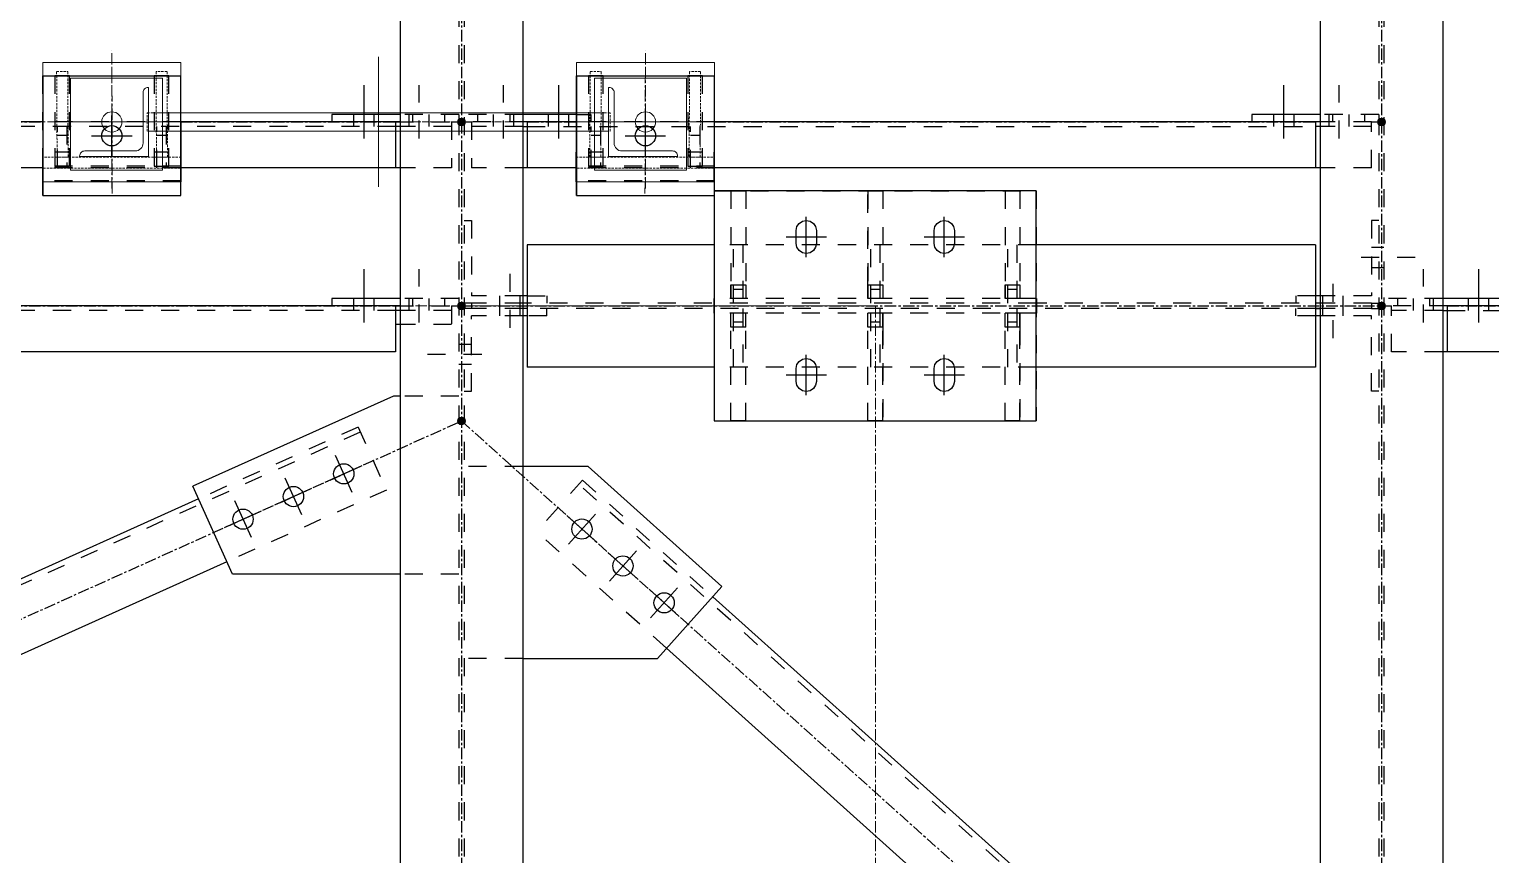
# Model space of a CAD drawing. Header units: inches. Extents: x 209270 to 234360, y -180214 to -150194.
# Drawn here: x 226042 to 227631, y -159960 to -159063 of the extents above; entities that cross this region are included whole.
import ezdxf

# ---------------------------------------------------------------- set-up
doc = ezdxf.new("R2010")
doc.units = ezdxf.units.IN
doc.header["$LTSCALE"] = 10
doc.header["$MEASUREMENT"] = 0
for name, pattern in [('CENTER', [2, 1.25, -0.25, 0.25, -0.25]), ('CENTER2', [1.125, 0.75, -0.125, 0.125, -0.125]), ('DXK_LINE_DOT2', [3.9198, 1.9599, -1.9599]), ('HIDDEN', [0.375, 0.25, -0.125])]:
    doc.linetypes.add(name, pattern=pattern)
doc.layers.get('0').update_dxf_attribs({"color": 1})
for name, color, linetype in [('_STR_0', 5, 'Continuous'), ('_STR_1', 5, 'Continuous'), ('_STR_2', 5, 'Continuous'), ('_STR_4', 5, 'Continuous')]:
    doc.layers.add(name, color=color, linetype=linetype)
for name, color, linetype, lineweight in [('CEN', 1, 'CENTER', 9), ('CENTER', 1, 'CENTER', 9), ('DIM', 1, 'Continuous', 13), ('HIDDEN', 1, 'HIDDEN', 9), ('MAIN OBJECT', 1, 'Continuous', 18), ('STR25', 1, 'Continuous', 5), ('STRUC-25HD', 1, 'HIDDEN', 5)]:
    doc.layers.add(name, color=color, linetype=linetype, lineweight=lineweight)

# ---------------------------------------------------------------- blocks, each defined once
blk = doc.blocks.new('A$C34ae56dc')
at = {"layer": 'CEN'}
for p, q in [((0, 87.5), (0, -87.5)), ((77.7, 0.5), (-77.3, 0, 450449366.5))]:
    blk.add_line(p, q, dxfattribs=at)
at = {"layer": 'MAIN OBJECT', "ltscale": 0.2}
blk.add_circle((0, 0), 11, dxfattribs=at)
at = {"layer": 'STR25', "ltscale": 0.2}
blk.add_lwpolyline([(65.2, -74.5), (-64.8, -75), (-64.8, 75), (65.2, 75.5)], close=True, dxfattribs=at)
at = {"layer": 'STRUC-25HD'}
for points in [[(50.2, 75.5), (38.2, 75.5), (38.2, -74.5), (50.2, -74.5)], [(38.2, 48.5), (38.2, 60.5), (-54.8, 60), (-54.8, 48)], [(38.2, -47.5), (38.2, -59.5), (-54.8, -60), (-54.8, -48)]]:
    blk.add_lwpolyline(points, close=True, dxfattribs=at)
blk = doc.blocks.new('A$C1f4f58bd')
at = {"color": 2, "ltscale": 0.8, "elevation": 101552602.3}
for points in [[(4707.5, 2410), (4212.5, 2410)], [(4212.5, 2390), (4707.5, 2390)]]:
    blk.add_lwpolyline(points, dxfattribs=at)
at = {"layer": 'CEN'}
for p, q in [((4170, 2327.5, -815479761.5), (4170, 2472.5, -815479761.5)), ((4750, 2327.5, -815479761.5), (4750, 2472.5, -815479761.5)), ((4245, 2400, -815479761.5), (4100, 2400, -815479761.5)), ((4675, 2400, -815479761.5), (4820, 2400, -815479761.5))]:
    blk.add_line(p, q, dxfattribs=at)
blk.add_lwpolyline([(1100, 2200), (5000, 2200), (5000, -2700), (1100, -2700)], close=True, dxfattribs=at)
at = {"layer": 'CENTER', "linetype": 'CENTER2'}
for p, q in [((4460, 2470.7), (4460, 2329.3)), ((4460, 2329.3), (4460, 2470.7)), ((4728.5, 2400), (4191.5, 2400))]:
    blk.add_line(p, q, dxfattribs=at)
at = {"layer": 'HIDDEN', "elevation": -99766209.1}
for points in [[(4208.5, 2390), (4208.5, 2410), (4212.5, 2410)], [(4711.5, 2390), (4711.5, 2410), (4707.5, 2410)], [(4711.5, 2390), (4711.5, 2410), (4707.5, 2410)], [(4212.5, 2390), (4208.5, 2390)], [(4707.5, 2390), (4711.5, 2390)], [(4707.5, 2390), (4711.5, 2390)]]:
    blk.add_lwpolyline(points, dxfattribs=at)
at = {"layer": 'MAIN OBJECT', "elevation": -815479761.5}
for points in [[(4225.2, 2447.6), (4125.2, 2447.6), (4125.2, 2347.6), (4225.2, 2347.6)], [(4694.8, 2447.6), (4794.8, 2447.6), (4794.8, 2347.6), (4694.8, 2347.6)]]:
    blk.add_lwpolyline(points, close=True, dxfattribs=at)
for points in [[(4135, 2362.5), (4210, 2362.5), (4210, 2437.5), (4209.5, 2437.5, 0.414214), (4204, 2432), (4204, 2377, -0.414214), (4195.5, 2368.5), (4140.5, 2368.5, 0.414214), (4135, 2363)], [(4785, 2362.5), (4710, 2362.5), (4710, 2437.5), (4710.5, 2437.5, -0.414214), (4716, 2432), (4716, 2377, 0.414214), (4724.5, 2368.5), (4779.5, 2368.5, -0.414214), (4785, 2363)]]:
    blk.add_lwpolyline(points, format="xyb", close=True, dxfattribs=at)
at = {"rotation": 270}
blk.add_blockref('A$C34ae56dc', (4170, 2400, -815479761.5), dxfattribs=at)
at = {"xscale": -1.000000000000001, "rotation": 90}
blk.add_blockref('A$C34ae56dc', (4750, 2400, -815479761.5), dxfattribs=at)
blk = doc.blocks.new('Part-116860372-116270 - 114867')
at = {"layer": '_STR_1', "linetype": 'DXK_LINE_DOT2'}
for p, q in [((226578.5, -159538.2), (226514.7, -159538.2)), ((226578.5, -159747), (226514.7, -159747))]:
    blk.add_line(p, q, dxfattribs=at)
at = {"layer": '_STR_2', "linetype": 'Continuous'}
for p, q in [((226649.5, -159538.2), (226578.5, -159538.2)), ((226795, -159668.8), (226649.5, -159538.2)), ((226724.9, -159747), (226795, -159668.8)), ((226578.5, -159747), (226724.9, -159747))]:
    blk.add_line(p, q, dxfattribs=at)
blk = doc.blocks.new('Part-116860372-115052 - 114867')
at = {"layer": '_STR_4', "linetype": 'Continuous'}
for points in [[(226511.9, -159367.7, -1), (226511.9, -159359.7, -1)], [(227511.9, -159367.7, -1), (227511.9, -159359.7, -1)]]:
    blk.add_hatch(color=256, dxfattribs=at).paths.add_polyline_path(points)
at = {"layer": '_STR_1', "linetype": 'DXK_LINE_DOT2'}
for p, q in [((227136.8, -159297.1), (226786.8, -159297.1)), ((226522.7, -159360.8), (226522.7, -159366.5)), ((226578.5, -159360.8), (226522.7, -159360.8)), ((227136.8, -159360.8), (226583.5, -159360.8)), ((227501, -159360.8), (227136.8, -159360.8)), ((227501, -159360.8), (227501, -159366.5)), ((226578.5, -159366.5), (226522.7, -159366.5)), ((227440.3, -159366.5), (226583.5, -159366.5)), ((227501, -159366.5), (227445.3, -159366.5)), ((227136.8, -159430.3), (226786.8, -159430.3))]:
    blk.add_line(p, q, dxfattribs=at)
at = {"layer": '_STR_2', "linetype": 'Continuous'}
for p, q in [((226583.5, -159297.1), (226583.5, -159430.3)), ((226786.8, -159297.1), (226583.5, -159297.1)), ((227440.3, -159297.1), (227136.8, -159297.1)), ((227440.3, -159297.1), (227440.3, -159430.3)), ((226583.5, -159360.8), (226578.5, -159360.8)), ((227445.3, -159360.8), (227440.3, -159360.8)), ((226583.5, -159366.5), (226578.5, -159366.5)), ((227445.3, -159366.5), (227440.3, -159366.5)), ((226786.8, -159430.3), (226583.5, -159430.3)), ((227440.3, -159430.3), (227136.8, -159430.3))]:
    blk.add_line(p, q, dxfattribs=at)
at = {"layer": '_STR_4', "linetype": 'CENTER'}
blk.add_line((226511.9, -159363.7), (227511.9, -159363.7), dxfattribs=at)
at = {"layer": '_STR_4', "linetype": 'Continuous'}
for centre in [(226511.9, -159363.7), (227511.9, -159363.7)]:
    blk.add_circle(centre, 4, dxfattribs=at)
blk = doc.blocks.new('Part-116860372-115046 - 114867')
at = {"layer": '_STR_4', "linetype": 'Continuous'}
for points in [[(225511.9, -159367.7, -1), (225511.9, -159359.7, -1)], [(226511.9, -159367.7, -1), (226511.9, -159359.7, -1)]]:
    blk.add_hatch(color=256, dxfattribs=at).paths.add_polyline_path(points)
at = {"layer": '_STR_1', "linetype": 'DXK_LINE_DOT2'}
for p, q in [((225641.9, -159363.7), (225524.9, -159363.7)), ((225524.9, -159363.7), (225524.9, -159413.7)), ((225636.9, -159368.7), (225524.9, -159368.7)), ((226440.3, -159368.7), (225641.9, -159368.7)), ((226440.3, -159363.7), (226501, -159363.7)), ((226501, -159368.7), (226445.3, -159368.7)), ((226501, -159363.7), (226501, -159383.7)), ((226440.3, -159383.7), (226440.3, -159413.7)), ((226501, -159383.7), (226445.3, -159383.7)), ((225636.9, -159413.7), (225524.9, -159413.7)), ((226440.3, -159413.7), (226440.3, -159413.7))]:
    blk.add_line(p, q, dxfattribs=at)
at = {"layer": '_STR_2', "linetype": 'Continuous'}
for p, q in [((225641.9, -159368.7), (225636.9, -159368.7)), ((226440.3, -159363.7), (225641.9, -159363.7)), ((225641.9, -159363.7), (225641.9, -159413.7)), ((226440.3, -159363.7), (226440.3, -159413.7)), ((226445.3, -159368.7), (226440.3, -159368.7)), ((226445.3, -159383.7), (226440.3, -159383.7)), ((226440.3, -159413.7), (225636.9, -159413.7))]:
    blk.add_line(p, q, dxfattribs=at)
at = {"layer": '_STR_4', "linetype": 'CENTER'}
for p, q in [((225511.9, -159363.7), (225524.9, -159363.7)), ((225641.9, -159363.7), (226440.3, -159363.7)), ((226501, -159363.7), (226511.9, -159363.7))]:
    blk.add_line(p, q, dxfattribs=at)
at = {"layer": '_STR_4', "linetype": 'Continuous'}
for centre in [(225511.9, -159363.7), (226511.9, -159363.7)]:
    blk.add_circle(centre, 4, dxfattribs=at)
blk = doc.blocks.new('Bolt-116860372-115430 - 114867')
at = {"layer": '_STR_1', "linetype": 'DXK_LINE_DOT2'}
for p, q in [((227489.9, -159310.8), (227552.9, -159310.8)), ((227501, -159299.8), (227509, -159299.8)), ((227509, -159299.8), (227514.7, -159299.8)), ((227501, -159321.8), (227509, -159321.8)), ((227509, -159321.8), (227514.7, -159321.8))]:
    blk.add_line(p, q, dxfattribs=at)
blk = doc.blocks.new('Part-116860372-115000 - 114867')
at = {"layer": '_STR_1', "linetype": 'DXK_LINE_DOT2'}
for p, q in [((226509, -158335.3), (226509, -160185.8)), ((226514.7, -158335.3), (226514.7, -160185.8))]:
    blk.add_line(p, q, dxfattribs=at)
at = {"layer": '_STR_2', "linetype": 'Continuous'}
for p, q in [((226445.3, -158335.3), (226445.3, -160190.8)), ((226578.5, -158335.3), (226578.5, -160190.8))]:
    blk.add_line(p, q, dxfattribs=at)
at = {"layer": '_STR_4', "linetype": 'CENTER'}
blk.add_line((226511.9, -158263.7), (226511.9, -160273.7), dxfattribs=at)
blk = doc.blocks.new('Part-116860372-115001 - 114867')
at = {"layer": '_STR_1', "linetype": 'DXK_LINE_DOT2'}
for p, q in [((227509, -158335.3), (227509, -160262.3)), ((227514.7, -158335.3), (227514.7, -160262.3))]:
    blk.add_line(p, q, dxfattribs=at)
at = {"layer": '_STR_2', "linetype": 'Continuous'}
for p, q in [((227445.3, -158335.3), (227445.3, -160178.7)), ((227578.5, -158335.3), (227578.5, -160190.8))]:
    blk.add_line(p, q, dxfattribs=at)
at = {"layer": '_STR_4', "linetype": 'CENTER'}
blk.add_line((227511.9, -158263.7), (227511.9, -160273.7), dxfattribs=at)
blk = doc.blocks.new('Bolt-116860372-115758 - 114867')
at = {"layer": '_STR_1', "linetype": 'DXK_LINE_DOT2'}
for p, q in [((227557.7, -159381.7), (227557.7, -159323.7)), ((227546.7, -159363.7), (227546.7, -159355.7)), ((227568.7, -159363.7), (227568.7, -159355.7)), ((227546.7, -159368.7), (227546.7, -159363.7)), ((227568.7, -159368.7), (227568.7, -159363.7))]:
    blk.add_line(p, q, dxfattribs=at)
at = {"layer": '_STR_2', "linetype": 'Continuous'}
for p, q in [((227617.7, -159381.7), (227617.7, -159323.7)), ((227606.7, -159363.7), (227606.7, -159355.7)), ((227628.7, -159363.7), (227628.7, -159355.7)), ((227606.7, -159368.7), (227606.7, -159363.7)), ((227628.7, -159368.7), (227628.7, -159363.7))]:
    blk.add_line(p, q, dxfattribs=at)
blk = doc.blocks.new('Part-116860372-116267 - 114867')
at = {"layer": '_STR_1', "linetype": 'DXK_LINE_DOT2'}
for p, q in [((226509, -159461.6), (226445.3, -159461.6)), ((226509, -159655.4), (226445.3, -159655.4))]:
    blk.add_line(p, q, dxfattribs=at)
at = {"layer": '_STR_2', "linetype": 'Continuous'}
for p, q in [((226438.1, -159461.6), (226220.1, -159559.7)), ((226445.3, -159461.6), (226438.1, -159461.6)), ((226263.2, -159655.4), (226220.1, -159559.7)), ((226445.3, -159655.4), (226263.2, -159655.4))]:
    blk.add_line(p, q, dxfattribs=at)
blk = doc.blocks.new('Bolt-116860372-115756 - 114867')
at = {"layer": '_STR_1', "linetype": 'DXK_LINE_DOT2'}
for p, q in [((226557.7, -159181.7), (226557.7, -159123.7)), ((226546.7, -159163.7), (226546.7, -159155.7)), ((226546.7, -159168.7), (226546.7, -159163.7)), ((226568.7, -159163.7), (226568.7, -159155.7)), ((226568.7, -159168.7), (226568.7, -159163.7))]:
    blk.add_line(p, q, dxfattribs=at)
at = {"layer": '_STR_2', "linetype": 'Continuous'}
for p, q in [((226617.7, -159181.7), (226617.7, -159123.7)), ((226606.7, -159163.7), (226606.7, -159155.7)), ((226606.7, -159168.7), (226606.7, -159163.7)), ((226628.7, -159163.7), (226628.7, -159155.7)), ((226628.7, -159168.7), (226628.7, -159163.7))]:
    blk.add_line(p, q, dxfattribs=at)
blk = doc.blocks.new('Part-116860372-115047 - 114867')
at = {"layer": '_STR_4', "linetype": 'Continuous'}
for points in [[(227511.9, -159367.7, -1), (227511.9, -159359.7, -1)], [(228511.9, -159367.7, -1), (228511.9, -159359.7, -1)]]:
    blk.add_hatch(color=256, dxfattribs=at).paths.add_polyline_path(points)
at = {"layer": '_STR_1', "linetype": 'DXK_LINE_DOT2'}
for p, q in [((227583.5, -159363.7), (227522.7, -159363.7)), ((227522.7, -159413.7), (227522.7, -159363.7)), ((227578.5, -159368.7), (227522.7, -159368.7)), ((227583.5, -159368.7), (228411.9, -159368.7)), ((228499.2, -159363.7), (228411.9, -159363.7)), ((228499.2, -159368.7), (228416.9, -159368.7)), ((228499.2, -159413.7), (228499.2, -159363.7)), ((227578.5, -159413.7), (227522.7, -159413.7)), ((228499.2, -159413.7), (228416.9, -159413.7))]:
    blk.add_line(p, q, dxfattribs=at)
at = {"layer": '_STR_2', "linetype": 'Continuous'}
for p, q in [((227578.5, -159368.7), (227583.5, -159368.7)), ((228411.9, -159363.7), (227583.5, -159363.7)), ((227583.5, -159363.7), (227583.5, -159413.7)), ((228411.9, -159363.7), (228411.9, -159413.7)), ((228416.9, -159368.7), (228411.9, -159368.7)), ((228416.9, -159413.7), (227578.5, -159413.7))]:
    blk.add_line(p, q, dxfattribs=at)
at = {"layer": '_STR_4', "linetype": 'CENTER'}
for p, q in [((227511.9, -159363.7), (227522.7, -159363.7)), ((227583.5, -159363.7), (228411.9, -159363.7)), ((228499.2, -159363.7), (228511.9, -159363.7))]:
    blk.add_line(p, q, dxfattribs=at)
at = {"layer": '_STR_4', "linetype": 'Continuous'}
for centre in [(227511.9, -159363.7), (228511.9, -159363.7)]:
    blk.add_circle(centre, 4, dxfattribs=at)
blk = doc.blocks.new('Part-116860372-115048 - 114867')
at = {"layer": '_STR_4', "linetype": 'Continuous'}
for points in [[(225511.9, -159167.7, -1), (225511.9, -159159.7, -1)], [(226511.9, -159167.7, -1), (226511.9, -159159.7, -1)]]:
    blk.add_hatch(color=256, dxfattribs=at).paths.add_polyline_path(points)
at = {"layer": '_STR_1', "linetype": 'DXK_LINE_DOT2'}
for p, q in [((225524.9, -159163.7), (225524.9, -159213.7)), ((225641.9, -159163.7), (225524.9, -159163.7)), ((225636.9, -159168.7), (225524.9, -159168.7)), ((226440.3, -159168.7), (225641.9, -159168.7)), ((226206.9, -159163.7), (226056.9, -159163.7)), ((226440.3, -159163.7), (226501, -159163.7)), ((226501, -159168.7), (226445.3, -159168.7)), ((226501, -159163.7), (226501, -159213.7)), ((225636.9, -159213.7), (225524.9, -159213.7)), ((226206.9, -159213.7), (226056.9, -159213.7)), ((226501, -159213.7), (226440.3, -159213.7))]:
    blk.add_line(p, q, dxfattribs=at)
at = {"layer": '_STR_2', "linetype": 'Continuous'}
for p, q in [((225641.9, -159168.7), (225636.9, -159168.7)), ((226056.9, -159163.7), (225641.9, -159163.7)), ((225641.9, -159213.7), (225641.9, -159163.7)), ((226440.3, -159163.7), (226206.9, -159163.7)), ((226440.3, -159163.7), (226440.3, -159213.7)), ((226445.3, -159168.7), (226440.3, -159168.7)), ((226056.9, -159213.7), (225636.9, -159213.7)), ((226445.3, -159213.7), (226206.9, -159213.7))]:
    blk.add_line(p, q, dxfattribs=at)
at = {"layer": '_STR_4', "linetype": 'CENTER'}
for p, q in [((225511.9, -159163.7), (225524.9, -159163.7)), ((225641.9, -159163.7), (226056.9, -159163.7)), ((226206.9, -159163.7), (226440.3, -159163.7)), ((226501, -159163.7), (226511.9, -159163.7))]:
    blk.add_line(p, q, dxfattribs=at)
at = {"layer": '_STR_4', "linetype": 'Continuous'}
for centre in [(225511.9, -159163.7), (226511.9, -159163.7)]:
    blk.add_circle(centre, 4, dxfattribs=at)
blk = doc.blocks.new('Part-116860372-115049 - 114867')
at = {"layer": '_STR_4', "linetype": 'Continuous'}
for points in [[(226511.9, -159167.7, -1), (226511.9, -159159.7, -1)], [(227511.9, -159167.7, -1), (227511.9, -159159.7, -1)]]:
    blk.add_hatch(color=256, dxfattribs=at).paths.add_polyline_path(points)
at = {"layer": '_STR_1', "linetype": 'DXK_LINE_DOT2'}
for p, q in [((226522.7, -159163.7), (226522.7, -159213.7)), ((226583.5, -159163.7), (226522.7, -159163.7)), ((226578.5, -159168.7), (226522.7, -159168.7)), ((226583.5, -159168.7), (227440.3, -159168.7)), ((226786.9, -159163.7), (226636.9, -159163.7)), ((227501, -159163.7), (227440.3, -159163.7)), ((227501, -159168.7), (227445.3, -159168.7)), ((227501, -159213.7), (227501, -159163.7)), ((226578.5, -159213.7), (226522.7, -159213.7)), ((226786.9, -159213.7), (226636.9, -159213.7)), ((227501, -159213.7), (227445.3, -159213.7))]:
    blk.add_line(p, q, dxfattribs=at)
at = {"layer": '_STR_2', "linetype": 'Continuous'}
for p, q in [((226578.5, -159168.7), (226583.5, -159168.7)), ((226636.9, -159163.7), (226583.5, -159163.7)), ((226583.5, -159163.7), (226583.5, -159213.7)), ((227440.3, -159163.7), (226786.9, -159163.7)), ((227440.3, -159163.7), (227440.3, -159213.7)), ((227445.3, -159168.7), (227440.3, -159168.7)), ((226636.9, -159213.7), (226578.5, -159213.7)), ((227445.3, -159213.7), (226786.9, -159213.7))]:
    blk.add_line(p, q, dxfattribs=at)
at = {"layer": '_STR_4', "linetype": 'CENTER'}
for p, q in [((226511.9, -159163.7), (226522.7, -159163.7)), ((226583.5, -159163.7), (226636.9, -159163.7)), ((226786.9, -159163.7), (227440.3, -159163.7)), ((227501, -159163.7), (227511.9, -159163.7))]:
    blk.add_line(p, q, dxfattribs=at)
at = {"layer": '_STR_4', "linetype": 'Continuous'}
for centre in [(226511.9, -159163.7), (227511.9, -159163.7)]:
    blk.add_circle(centre, 4, dxfattribs=at)
blk = doc.blocks.new('Part-116860372-115424 - 114867')
at = {"layer": '_STR_1', "linetype": 'DXK_LINE_DOT2'}
for p, q in [((227509, -159270.8), (227501, -159270.8)), ((227501, -159270.8), (227501, -159352.8)), ((227419, -159352.8), (227419, -159360.8)), ((227440.3, -159352.8), (227419, -159352.8)), ((227501, -159352.8), (227445.3, -159352.8)), ((227501, -159360.8), (227509, -159360.8))]:
    blk.add_line(p, q, dxfattribs=at)
at = {"layer": '_STR_2', "linetype": 'Continuous'}
blk.add_line((227445.3, -159352.8), (227440.3, -159352.8), dxfattribs=at)
blk = doc.blocks.new('Part-116860372-115428 - 114867')
at = {"layer": '_STR_1', "linetype": 'DXK_LINE_DOT2'}
for p, q in [((226522.7, -159366.5), (226514.7, -159366.5)), ((226522.7, -159456.5), (226522.7, -159374.5)), ((226578.5, -159374.5), (226522.7, -159374.5)), ((226583.5, -159366.5), (226578.5, -159366.5)), ((226604.7, -159374.5), (226583.5, -159374.5)), ((226604.7, -159374.5), (226604.7, -159366.5)), ((226514.7, -159456.5), (226522.7, -159456.5))]:
    blk.add_line(p, q, dxfattribs=at)
at = {"layer": '_STR_2', "linetype": 'Continuous'}
blk.add_line((226583.5, -159374.5), (226578.5, -159374.5), dxfattribs=at)
blk = doc.blocks.new('Part-116860372-116458 - 114867')
at = {"layer": '_STR_1', "linetype": 'DXK_LINE_DOT2'}
for p, q in [((226953.8, -159340.7), (226953.8, -159238.7)), ((226953.8, -159238.7), (226953.8, -159238.7)), ((226953.8, -159238.7), (226953.8, -159340.7)), ((226953.8, -159238.7), (226969.8, -159238.7)), ((226969.8, -159238.7), (226969.8, -159340.7)), ((226969.8, -159238.7), (226969.8, -159340.7)), ((226953.8, -159355.7), (226953.8, -159340.7)), ((226953.8, -159340.7), (226953.8, -159355.7)), ((226953.8, -159340.7), (226969.8, -159340.7)), ((226969.8, -159340.7), (226969.8, -159355.7)), ((226969.8, -159340.7), (226969.8, -159355.7)), ((226953.8, -159355.7), (226953.8, -159355.7)), ((226969.8, -159355.7), (226953.8, -159355.7))]:
    blk.add_line(p, q, dxfattribs=at)
blk = doc.blocks.new('Part-116860372-115080 - 114867')
at = {"layer": '_STR_4', "linetype": 'Continuous'}
for points in [[(226511.9, -159492.7, -1), (226511.9, -159484.7, -1)], [(227386.9, -160277.7, -1), (227386.9, -160269.7, -1)]]:
    blk.add_hatch(color=256, dxfattribs=at).paths.add_polyline_path(points)
at = {"layer": '_STR_1', "linetype": 'DXK_LINE_DOT2'}
for p, q in [((226643.5, -159553.1), (226593.5, -159608.9)), ((227271.5, -160124.5), (226639.5, -159557.6)), ((226643.5, -159553.1), (226785, -159680)), ((226734.9, -159735.8), (226593.5, -159608.9)), ((227275.5, -160120), (227134, -159993.1)), ((227225.4, -160175.8), (227084, -160049)), ((227275.5, -160120), (227225.4, -160175.8))]:
    blk.add_line(p, q, dxfattribs=at)
at = {"layer": '_STR_2', "linetype": 'Continuous'}
for p, q in [((227134, -159993.1), (226785, -159680)), ((227084, -160049), (226734.9, -159735.8))]:
    blk.add_line(p, q, dxfattribs=at)
at = {"layer": '_STR_4', "linetype": 'CENTER'}
blk.add_line((226511.9, -159488.7), (227386.9, -160273.7), dxfattribs=at)
at = {"layer": '_STR_4', "linetype": 'Continuous'}
for centre in [(226511.9, -159488.7), (227386.9, -160273.7)]:
    blk.add_circle(centre, 4, dxfattribs=at)
blk = doc.blocks.new('Part-116860372-115081 - 114867')
at = {"layer": '_STR_4', "linetype": 'Continuous'}
for points in [[(226511.9, -159492.7, -1), (226511.9, -159484.7, -1)], [(225511.9, -159942.7, -1), (225511.9, -159934.7, -1)]]:
    blk.add_hatch(color=256, dxfattribs=at).paths.add_polyline_path(points)
at = {"layer": '_STR_1', "linetype": 'DXK_LINE_DOT2'}
for p, q in [((226401.9, -159500.9), (225654.3, -159837.3)), ((226399.5, -159495.4), (226226.2, -159573.4)), ((226399.5, -159495.4), (226430.3, -159563.8)), ((226430.3, -159563.8), (226257, -159641.8)), ((225651.9, -159831.8), (225825.1, -159753.9)), ((225682.6, -159900.2), (225651.9, -159831.8)), ((225855.9, -159822.2), (225682.6, -159900.2))]:
    blk.add_line(p, q, dxfattribs=at)
at = {"layer": '_STR_2', "linetype": 'Continuous'}
for p, q in [((226226.2, -159573.4), (225825.1, -159753.9)), ((226257, -159641.8), (225855.9, -159822.2))]:
    blk.add_line(p, q, dxfattribs=at)
at = {"layer": '_STR_4', "linetype": 'CENTER'}
blk.add_line((225511.9, -159938.7), (226511.9, -159488.7), dxfattribs=at)
at = {"layer": '_STR_4', "linetype": 'Continuous'}
for centre in [(226511.9, -159488.7), (225511.9, -159938.7)]:
    blk.add_circle(centre, 4, dxfattribs=at)
blk = doc.blocks.new('Bolt-116860372-115760 - 114867')
at = {"layer": '_STR_1', "linetype": 'DXK_LINE_DOT2'}
for p, q in [((227466, -159181.7), (227466, -159123.7)), ((227455, -159163.7), (227455, -159155.7)), ((227455, -159168.7), (227455, -159163.7)), ((227477, -159163.7), (227477, -159155.7)), ((227477, -159168.7), (227477, -159163.7))]:
    blk.add_line(p, q, dxfattribs=at)
at = {"layer": '_STR_2', "linetype": 'Continuous'}
for p, q in [((227406, -159181.7), (227406, -159123.7)), ((227395, -159163.7), (227395, -159155.7)), ((227395, -159168.7), (227395, -159163.7)), ((227417, -159163.7), (227417, -159155.7)), ((227417, -159168.7), (227417, -159163.7))]:
    blk.add_line(p, q, dxfattribs=at)
blk = doc.blocks.new('Bolt-116860372-115762 - 114867')
at = {"layer": '_STR_1', "linetype": 'DXK_LINE_DOT2'}
for p, q in [((226466, -159181.7), (226466, -159123.7)), ((226455, -159163.7), (226455, -159155.7)), ((226455, -159168.7), (226455, -159163.7)), ((226477, -159163.7), (226477, -159155.7)), ((226477, -159168.7), (226477, -159163.7))]:
    blk.add_line(p, q, dxfattribs=at)
at = {"layer": '_STR_2', "linetype": 'Continuous'}
for p, q in [((226406, -159181.7), (226406, -159123.7)), ((226395, -159163.7), (226395, -159155.7)), ((226395, -159168.7), (226395, -159163.7)), ((226417, -159163.7), (226417, -159155.7)), ((226417, -159168.7), (226417, -159163.7))]:
    blk.add_line(p, q, dxfattribs=at)
blk = doc.blocks.new('Bolt-116860372-115764 - 114867')
at = {"layer": '_STR_1', "linetype": 'DXK_LINE_DOT2'}
for p, q in [((226466, -159381.7), (226466, -159323.7)), ((226455, -159363.7), (226455, -159355.7)), ((226477, -159363.7), (226477, -159355.7)), ((226455, -159368.7), (226455, -159363.7)), ((226477, -159368.7), (226477, -159363.7))]:
    blk.add_line(p, q, dxfattribs=at)
at = {"layer": '_STR_2', "linetype": 'Continuous'}
for p, q in [((226406, -159381.7), (226406, -159323.7)), ((226395, -159363.7), (226395, -159355.7)), ((226417, -159363.7), (226417, -159355.7)), ((226395, -159368.7), (226395, -159363.7)), ((226417, -159368.7), (226417, -159363.7))]:
    blk.add_line(p, q, dxfattribs=at)
blk = doc.blocks.new('Part-116860372-116721 - 114867')
at = {"layer": '_STR_1', "linetype": 'DXK_LINE_DOT2'}
for p, q in [((226636.9, -159227.7), (226636.9, -159211.7)), ((226786.9, -159211.7), (226636.9, -159211.7)), ((226786.9, -159227.7), (226786.9, -159211.7)), ((226786.9, -159227.7), (226636.9, -159227.7))]:
    blk.add_line(p, q, dxfattribs=at)
blk = doc.blocks.new('Part-116860372-116719 - 114867')
at = {"layer": '_STR_1', "linetype": 'DXK_LINE_DOT2'}
for p, q in [((226177.9, -159113.7), (226177.9, -159211.7)), ((226193.9, -159113.7), (226177.9, -159113.7)), ((226193.9, -159211.7), (226193.9, -159113.7)), ((226193.9, -159196.7), (226177.9, -159196.7)), ((226177.9, -159211.7), (226193.9, -159211.7))]:
    blk.add_line(p, q, dxfattribs=at)
blk = doc.blocks.new('Part-116860372-150349 - 114867')
at = {"layer": '_STR_1', "linetype": 'DXK_LINE_DOT2'}
for p, q in [((226072.9, -159213.7), (226072.9, -159168.7)), ((226082.9, -159168.7), (226082.9, -159213.7)), ((226082.9, -159178.6), (226072.9, -159178.6))]:
    blk.add_line(p, q, dxfattribs=at)
blk = doc.blocks.new('Part-116860372-115423 - 114867')
at = {"layer": '_STR_1', "linetype": 'DXK_LINE_DOT2'}
for p, q in [((227419, -159374.5), (227419, -159366.5)), ((227440.3, -159374.5), (227419, -159374.5)), ((227440.3, -159366.5), (227445.3, -159366.5)), ((227501, -159374.5), (227445.3, -159374.5)), ((227501, -159366.5), (227509, -159366.5)), ((227501, -159456.5), (227501, -159374.5)), ((227509, -159456.5), (227501, -159456.5))]:
    blk.add_line(p, q, dxfattribs=at)
at = {"layer": '_STR_2', "linetype": 'Continuous'}
blk.add_line((227445.3, -159374.5), (227440.3, -159374.5), dxfattribs=at)
blk = doc.blocks.new('Bolt-116860372-115425 - 114867')
at = {"layer": '_STR_1', "linetype": 'DXK_LINE_DOT2'}
for p, q in [((227459, -159339.8), (227459, -159407.8)), ((227448, -159352.8), (227448, -159360.8)), ((227448, -159360.8), (227448, -159366.5)), ((227470, -159352.8), (227470, -159360.8)), ((227470, -159360.8), (227470, -159366.5)), ((227448, -159366.5), (227448, -159374.5)), ((227470, -159366.5), (227470, -159374.5))]:
    blk.add_line(p, q, dxfattribs=at)
blk = doc.blocks.new('Part-116860372-115427 - 114867')
at = {"layer": '_STR_1', "linetype": 'DXK_LINE_DOT2'}
for p, q in [((226514.7, -159270.8), (226522.7, -159270.8)), ((226522.7, -159270.8), (226522.7, -159352.8)), ((226522.7, -159360.8), (226514.7, -159360.8)), ((226578.5, -159352.8), (226522.7, -159352.8)), ((226583.5, -159360.8), (226578.5, -159360.8)), ((226583.5, -159352.8), (226604.7, -159352.8)), ((226604.7, -159352.8), (226604.7, -159360.8))]:
    blk.add_line(p, q, dxfattribs=at)
at = {"layer": '_STR_2', "linetype": 'Continuous'}
blk.add_line((226583.5, -159352.8), (226578.5, -159352.8), dxfattribs=at)
blk = doc.blocks.new('Bolt-116860372-115429 - 114867')
at = {"layer": '_STR_1', "linetype": 'DXK_LINE_DOT2'}
for p, q in [((226564.7, -159387.5), (226564.7, -159319.5)), ((226553.7, -159360.8), (226553.7, -159352.8)), ((226553.7, -159366.5), (226553.7, -159360.8)), ((226575.7, -159360.8), (226575.7, -159352.8)), ((226575.7, -159366.5), (226575.7, -159360.8)), ((226553.7, -159374.5), (226553.7, -159366.5)), ((226575.7, -159374.5), (226575.7, -159366.5))]:
    blk.add_line(p, q, dxfattribs=at)
blk = doc.blocks.new('Bolt-116860372-115431 - 114867')
at = {"layer": '_STR_1', "linetype": 'DXK_LINE_DOT2'}
for p, q in [((226514.7, -159405.5), (226509, -159405.5)), ((226522.7, -159405.5), (226514.7, -159405.5)), ((226533.9, -159416.5), (226470.9, -159416.5)), ((226514.7, -159427.5), (226509, -159427.5)), ((226522.7, -159427.5), (226514.7, -159427.5))]:
    blk.add_line(p, q, dxfattribs=at)
blk = doc.blocks.new('Part-116860372-116465 - 114867')
at = {"layer": '_STR_1', "linetype": 'DXK_LINE_DOT2'}
for p, q in [((226807.8, -159430.3), (226807.8, -159366.5)), ((226817.8, -159366.5), (226817.8, -159430.3)), ((226817.8, -159381.5), (226807.8, -159381.5))]:
    blk.add_line(p, q, dxfattribs=at)
blk = doc.blocks.new('Part-116860372-115755 - 114867')
at = {"layer": '_STR_1', "linetype": 'DXK_LINE_DOT2'}
for p, q in [((226578.5, -159155.7), (226514.7, -159155.7)), ((226529.7, -159163.7), (226529.7, -159155.7)), ((226564.7, -159163.7), (226564.7, -159155.7)), ((226636.9, -159155.7), (226652.7, -159155.7)), ((226652.7, -159155.7), (226652.7, -159163.7))]:
    blk.add_line(p, q, dxfattribs=at)
at = {"layer": '_STR_2', "linetype": 'Continuous'}
for p, q in [((226636.9, -159155.7), (226578.5, -159155.7)), ((226583.5, -159163.7), (226578.5, -159163.7))]:
    blk.add_line(p, q, dxfattribs=at)
blk = doc.blocks.new('Bolt-116860372-116268 - 114867')
at = {"layer": '_STR_2', "linetype": 'Continuous'}
for p, q in [((226393, -159566.3), (226375, -159526.2)), ((226338.3, -159590.9), (226320.2, -159550.8)), ((226363.9, -159555.3), (226404, -159537.2)), ((226309.2, -159579.9), (226349.3, -159561.8)), ((226283.6, -159615.5), (226265.5, -159575.4)), ((226254.5, -159604.5), (226294.6, -159586.4))]:
    blk.add_line(p, q, dxfattribs=at)
for centre in [(226384, -159546.2), (226329.3, -159570.9), (226274.5, -159595.5)]:
    blk.add_circle(centre, 11, dxfattribs=at)
blk = doc.blocks.new('Part-116860372-116455 - 114867')
at = {"layer": '_STR_1', "linetype": 'DXK_LINE_DOT2'}
for p, q in [((227102.9, -159238.7), (227102.9, -159340.7)), ((227102.9, -159238.7), (227102.9, -159340.7)), ((227102.9, -159238.7), (227118.9, -159238.7)), ((227118.9, -159238.7), (227118.9, -159340.7)), ((227118.9, -159238.7), (227118.9, -159340.7)), ((227102.9, -159355.7), (227102.9, -159340.7)), ((227102.9, -159340.7), (227102.9, -159355.7)), ((227102.9, -159340.7), (227118.9, -159340.7)), ((227118.9, -159340.7), (227118.9, -159355.7)), ((227118.9, -159340.7), (227118.9, -159355.7)), ((227102.9, -159355.7), (227102.9, -159355.7)), ((227118.9, -159355.7), (227102.9, -159355.7))]:
    blk.add_line(p, q, dxfattribs=at)
at = {"layer": '_STR_2', "linetype": 'Continuous'}
for p, q in [((227102.9, -159238.7), (227102.9, -159238.7)), ((227102.9, -159238.7), (227102.9, -159238.7)), ((227102.9, -159238.7), (227102.9, -159238.7)), ((227102.9, -159238.7), (227118.9, -159238.7)), ((227102.9, -159238.7), (227102.9, -159238.7)), ((227118.9, -159238.7), (227118.9, -159238.7))]:
    blk.add_line(p, q, dxfattribs=at)
blk = doc.blocks.new('Bolt-116860372-116463 - 114867')
at = {"layer": '_STR_2', "linetype": 'Continuous'}
for p, q in [((226875.8, -159281.7), (226876.6, -159277.5)), ((226876.6, -159277.5), (226879, -159273.9)), ((226879, -159273.9), (226882.6, -159271.5)), ((226882.6, -159271.5), (226886.8, -159270.7)), ((226886.8, -159310.7), (226886.8, -159266.7)), ((226886.8, -159270.7), (226886.8, -159270.7)), ((226886.8, -159270.7), (226891, -159271.5)), ((226891, -159271.5), (226894.6, -159273.9)), ((226894.6, -159273.9), (226896.9, -159277.5)), ((226896.9, -159277.5), (226897.8, -159281.7)), ((227025.8, -159281.7), (227026.6, -159277.5)), ((227026.6, -159277.5), (227029, -159273.9)), ((227029, -159273.9), (227032.6, -159271.6)), ((227032.6, -159271.6), (227036.8, -159270.7)), ((227036.8, -159310.7), (227036.8, -159266.7)), ((227036.8, -159270.7), (227036.8, -159270.7)), ((227036.8, -159270.7), (227041, -159271.6)), ((227041, -159271.6), (227044.6, -159273.9)), ((227044.6, -159273.9), (227046.9, -159277.5)), ((227046.9, -159277.5), (227047.8, -159281.7)), ((226864.8, -159288.7), (226908.8, -159288.7)), ((226875.8, -159295.7), (226875.8, -159281.7)), ((226876.6, -159299.9), (226875.8, -159295.7)), ((226897.8, -159295.7), (226896.9, -159299.9)), ((226897.8, -159281.7), (226897.8, -159295.7)), ((227014.8, -159288.7), (227058.8, -159288.7)), ((227025.8, -159295.7), (227025.8, -159281.7)), ((227026.6, -159299.9), (227025.8, -159295.7)), ((227047.8, -159295.7), (227046.9, -159299.9)), ((227047.8, -159281.7), (227047.8, -159295.7)), ((226879, -159303.5), (226876.6, -159299.9)), ((226882.6, -159305.9), (226879, -159303.5)), ((226886.8, -159306.7), (226882.6, -159305.9)), ((226891, -159305.9), (226886.8, -159306.7)), ((226886.8, -159306.7), (226886.8, -159306.7)), ((226894.6, -159303.5), (226891, -159305.9)), ((226896.9, -159299.9), (226894.6, -159303.5)), ((227029, -159303.5), (227026.6, -159299.9)), ((227032.6, -159305.9), (227029, -159303.5)), ((227036.8, -159306.7), (227032.6, -159305.9)), ((227041, -159305.9), (227036.8, -159306.7)), ((227036.8, -159306.7), (227036.8, -159306.7)), ((227044.6, -159303.5), (227041, -159305.9)), ((227046.9, -159299.9), (227044.6, -159303.5)), ((226876.6, -159427.5), (226879, -159423.9)), ((226879, -159423.9), (226882.6, -159421.5)), ((226882.6, -159421.5), (226886.8, -159420.7)), ((226886.8, -159460.7), (226886.8, -159416.7)), ((226886.8, -159420.7), (226886.8, -159420.7)), ((226886.8, -159420.7), (226891, -159421.5)), ((226891, -159421.5), (226894.5, -159423.9)), ((226894.5, -159423.9), (226896.9, -159427.5)), ((227026.6, -159427.5), (227029, -159423.9)), ((227029, -159423.9), (227032.6, -159421.6)), ((227032.6, -159421.6), (227036.8, -159420.7)), ((227036.8, -159460.7), (227036.8, -159416.7)), ((227036.8, -159420.7), (227036.8, -159420.7)), ((227036.8, -159420.7), (227041, -159421.6)), ((227041, -159421.6), (227044.5, -159423.9)), ((227044.5, -159423.9), (227046.9, -159427.5)), ((226864.8, -159438.7), (226908.8, -159438.7)), ((226875.8, -159431.7), (226876.6, -159427.5)), ((226875.8, -159445.7), (226875.8, -159431.7)), ((226896.9, -159427.5), (226897.8, -159431.7)), ((226897.8, -159431.7), (226897.8, -159445.7)), ((227014.8, -159438.7), (227058.8, -159438.7)), ((227025.8, -159431.7), (227026.6, -159427.5)), ((227025.8, -159445.7), (227025.8, -159431.7)), ((227046.9, -159427.5), (227047.8, -159431.7)), ((227047.8, -159431.7), (227047.8, -159445.7)), ((226876.6, -159449.9), (226875.8, -159445.7)), ((226879, -159453.5), (226876.6, -159449.9)), ((226882.6, -159455.9), (226879, -159453.5)), ((226886.8, -159456.7), (226882.6, -159455.9)), ((226891, -159455.9), (226886.8, -159456.7)), ((226894.5, -159453.5), (226891, -159455.9)), ((226896.9, -159449.9), (226894.5, -159453.5)), ((226897.8, -159445.7), (226896.9, -159449.9)), ((227026.6, -159449.9), (227025.8, -159445.7)), ((227029, -159453.5), (227026.6, -159449.9)), ((227032.6, -159455.9), (227029, -159453.5)), ((227036.8, -159456.7), (227032.6, -159455.9)), ((227041, -159455.9), (227036.8, -159456.7)), ((227044.5, -159453.5), (227041, -159455.9)), ((227046.9, -159449.9), (227044.5, -159453.5)), ((227047.8, -159445.7), (227046.9, -159449.9)), ((226886.8, -159456.7), (226886.8, -159456.7)), ((227036.8, -159456.7), (227036.8, -159456.7))]:
    blk.add_line(p, q, dxfattribs=at)
blk = doc.blocks.new('Part-116860372-116457 - 114867')
at = {"layer": '_STR_1', "linetype": 'DXK_LINE_DOT2'}
for p, q in [((226804.9, -159238.7), (226804.9, -159340.7)), ((226804.9, -159238.7), (226804.9, -159340.7)), ((226804.9, -159238.7), (226820.9, -159238.7)), ((226820.9, -159238.7), (226820.9, -159340.7)), ((226820.9, -159238.7), (226820.9, -159340.7)), ((226804.9, -159355.7), (226804.9, -159340.7)), ((226804.9, -159340.7), (226804.9, -159355.7)), ((226804.9, -159340.7), (226820.9, -159340.7)), ((226820.9, -159340.7), (226820.9, -159355.7)), ((226820.9, -159340.7), (226820.9, -159355.7)), ((226804.9, -159355.7), (226804.9, -159355.7)), ((226820.9, -159355.7), (226804.9, -159355.7))]:
    blk.add_line(p, q, dxfattribs=at)
at = {"layer": '_STR_2', "linetype": 'Continuous'}
for p, q in [((226804.9, -159238.7), (226804.9, -159238.7)), ((226804.9, -159238.7), (226804.9, -159238.7)), ((226804.9, -159238.7), (226804.9, -159238.7)), ((226804.9, -159238.7), (226820.9, -159238.7)), ((226804.9, -159238.7), (226804.9, -159238.7)), ((226820.9, -159238.7), (226820.9, -159238.7))]:
    blk.add_line(p, q, dxfattribs=at)
blk = doc.blocks.new('Part-116860372-115759 - 114867')
at = {"layer": '_STR_1', "linetype": 'DXK_LINE_DOT2'}
for p, q in [((227509, -159155.7), (227445.3, -159155.7)), ((227459, -159163.7), (227459, -159155.7)), ((227494, -159163.7), (227494, -159155.7)), ((227509, -159155.7), (227509, -159163.7))]:
    blk.add_line(p, q, dxfattribs=at)
at = {"layer": '_STR_2', "linetype": 'Continuous'}
for p, q in [((227445.3, -159155.7), (227371, -159155.7)), ((227371, -159155.7), (227371, -159163.7)), ((227445.3, -159163.7), (227440.3, -159163.7))]:
    blk.add_line(p, q, dxfattribs=at)
blk = doc.blocks.new('Part-116860372-115763 - 114867')
at = {"layer": '_STR_1', "linetype": 'DXK_LINE_DOT2'}
for p, q in [((226509, -159355.7), (226445.3, -159355.7)), ((226459, -159363.7), (226459, -159355.7)), ((226494, -159363.7), (226494, -159355.7)), ((226509, -159355.7), (226509, -159363.7))]:
    blk.add_line(p, q, dxfattribs=at)
at = {"layer": '_STR_2', "linetype": 'Continuous'}
for p, q in [((226445.3, -159355.7), (226371, -159355.7)), ((226371, -159355.7), (226371, -159363.7)), ((226445.3, -159363.7), (226440.3, -159363.7))]:
    blk.add_line(p, q, dxfattribs=at)
blk = doc.blocks.new('Part-116860372-115757 - 114867')
at = {"layer": '_STR_1', "linetype": 'DXK_LINE_DOT2'}
for p, q in [((227578.5, -159355.7), (227514.7, -159355.7)), ((227529.7, -159363.7), (227529.7, -159355.7)), ((227564.7, -159363.7), (227564.7, -159355.7))]:
    blk.add_line(p, q, dxfattribs=at)
at = {"layer": '_STR_2', "linetype": 'Continuous'}
for p, q in [((227652.7, -159355.7), (227578.5, -159355.7)), ((227652.7, -159355.7), (227652.7, -159363.7)), ((227583.5, -159363.7), (227578.5, -159363.7))]:
    blk.add_line(p, q, dxfattribs=at)
blk = doc.blocks.new('Part-116860372-115761 - 114867')
at = {"layer": '_STR_1', "linetype": 'DXK_LINE_DOT2'}
for p, q in [((226509, -159155.7), (226445.3, -159155.7)), ((226459, -159163.7), (226459, -159155.7)), ((226494, -159163.7), (226494, -159155.7)), ((226509, -159155.7), (226509, -159163.7))]:
    blk.add_line(p, q, dxfattribs=at)
at = {"layer": '_STR_2', "linetype": 'Continuous'}
for p, q in [((226445.3, -159155.7), (226371, -159155.7)), ((226371, -159155.7), (226371, -159163.7)), ((226445.3, -159163.7), (226440.3, -159163.7))]:
    blk.add_line(p, q, dxfattribs=at)
blk = doc.blocks.new('Part-116860372-116716 - 114867')
at = {"layer": '_STR_2', "linetype": 'Continuous'}
for p, q in [((226056.9, -159113.7), (226206.9, -159113.7)), ((226056.9, -159113.7), (226056.9, -159243.7)), ((226206.9, -159243.7), (226206.9, -159113.7)), ((226056.9, -159243.7), (226206.9, -159243.7))]:
    blk.add_line(p, q, dxfattribs=at)
blk = doc.blocks.new('Bolt-116860372-116271 - 114867')
at = {"layer": '_STR_2', "linetype": 'Continuous'}
for p, q in [((226659.3, -159620.9), (226626.5, -159591.5)), ((226657.6, -159589.9), (226628.2, -159622.6)), ((226702.2, -159629.9), (226672.9, -159662.7)), ((226703.9, -159661), (226671.2, -159631.6)), ((226748.6, -159701.1), (226715.8, -159671.7)), ((226746.9, -159670), (226717.5, -159702.7))]:
    blk.add_line(p, q, dxfattribs=at)
for centre in [(226642.9, -159606.2), (226687.5, -159646.3), (226732.2, -159686.4)]:
    blk.add_circle(centre, 11, dxfattribs=at)
blk = doc.blocks.new('Part-116860372-116454 - 114867')
at = {"layer": '_STR_1', "linetype": 'DXK_LINE_DOT2'}
for p, q in [((226786.8, -159371.7), (226786.8, -159355.7)), ((226786.8, -159355.7), (226786.9, -159355.7)), ((227136.8, -159355.7), (226786.8, -159355.7)), ((226786.9, -159371.7), (226786.9, -159355.7)), ((227136.8, -159371.7), (227136.8, -159355.7)), ((226786.8, -159371.7), (226786.9, -159371.7)), ((227136.8, -159371.7), (226786.8, -159371.7))]:
    blk.add_line(p, q, dxfattribs=at)
at = {"layer": '_STR_2', "linetype": 'Continuous'}
for p, q in [((227136.8, -159355.7), (227136.9, -159355.7)), ((227136.9, -159355.7), (227136.9, -159371.7)), ((227136.9, -159371.7), (227136.8, -159371.7))]:
    blk.add_line(p, q, dxfattribs=at)
blk = doc.blocks.new('Part-116860372-116456 - 114867')
at = {"layer": '_STR_2', "linetype": 'Continuous'}
for p, q in [((226786.8, -159238.7), (226786.8, -159488.7)), ((227136.8, -159238.7), (226786.8, -159238.7)), ((227136.8, -159488.7), (227136.8, -159238.7)), ((226786.8, -159488.7), (227136.8, -159488.7))]:
    blk.add_line(p, q, dxfattribs=at)
blk = doc.blocks.new('Part-116860372-116459 - 114867')
at = {"layer": '_STR_1', "linetype": 'DXK_LINE_DOT2'}
for p, q in [((226786.8, -159238.7), (226786.8, -159488.7)), ((226786.8, -159238.7), (227136.8, -159238.7)), ((227136.8, -159238.7), (227136.8, -159488.7)), ((226786.8, -159488.7), (227136.8, -159488.7))]:
    blk.add_line(p, q, dxfattribs=at)
blk = doc.blocks.new('Part-116860372-116460 - 114867')
at = {"layer": '_STR_1', "linetype": 'DXK_LINE_DOT2'}
for p, q in [((227118.9, -159371.7), (227102.9, -159371.7)), ((227102.9, -159386.7), (227102.9, -159371.7)), ((227102.9, -159386.7), (227102.9, -159371.7)), ((227118.9, -159371.7), (227118.9, -159386.7)), ((227118.9, -159386.7), (227118.9, -159371.7)), ((227118.9, -159371.7), (227118.9, -159371.7)), ((227118.9, -159386.7), (227102.9, -159386.7)), ((227102.9, -159488.7), (227102.9, -159386.7)), ((227102.9, -159488.7), (227102.9, -159386.7)), ((227118.9, -159386.7), (227118.9, -159488.7)), ((227118.9, -159488.7), (227118.9, -159386.7)), ((227118.9, -159488.7), (227118.9, -159488.7))]:
    blk.add_line(p, q, dxfattribs=at)
at = {"layer": '_STR_2', "linetype": 'Continuous'}
blk.add_line((227118.9, -159488.7), (227102.9, -159488.7), dxfattribs=at)
blk = doc.blocks.new('Part-116860372-116461 - 114867')
at = {"layer": '_STR_1', "linetype": 'DXK_LINE_DOT2'}
for p, q in [((226820.9, -159371.7), (226804.9, -159371.7)), ((226804.9, -159386.7), (226804.9, -159371.7)), ((226804.9, -159386.7), (226804.9, -159371.7)), ((226820.9, -159386.7), (226820.9, -159371.7)), ((226820.9, -159386.7), (226820.9, -159371.7)), ((226820.9, -159371.7), (226820.9, -159371.7)), ((226820.9, -159386.7), (226804.9, -159386.7)), ((226804.9, -159488.7), (226804.9, -159386.7)), ((226804.9, -159488.7), (226804.9, -159386.7)), ((226820.9, -159488.7), (226820.9, -159386.7)), ((226820.9, -159488.7), (226820.9, -159386.7)), ((226820.9, -159488.7), (226820.9, -159488.7))]:
    blk.add_line(p, q, dxfattribs=at)
at = {"layer": '_STR_2', "linetype": 'Continuous'}
for p, q in [((226820.9, -159488.7), (226804.9, -159488.7)), ((226804.9, -159488.7), (226804.9, -159488.7)), ((226804.9, -159488.7), (226804.9, -159488.7)), ((226820.9, -159488.7), (226820.9, -159488.7))]:
    blk.add_line(p, q, dxfattribs=at)
blk = doc.blocks.new('Part-116860372-116462 - 114867')
at = {"layer": '_STR_1', "linetype": 'DXK_LINE_DOT2'}
for p, q in [((226969.8, -159371.7), (226953.8, -159371.7)), ((226953.8, -159386.7), (226953.8, -159371.7)), ((226953.8, -159386.7), (226953.8, -159371.7)), ((226969.8, -159371.7), (226969.8, -159386.7)), ((226969.8, -159386.7), (226969.8, -159371.7)), ((226969.8, -159371.7), (226969.8, -159371.7)), ((226969.8, -159386.7), (226953.8, -159386.7)), ((226953.8, -159488.7), (226953.8, -159386.7)), ((226953.8, -159488.7), (226953.8, -159386.7)), ((226969.8, -159386.7), (226969.8, -159488.7)), ((226969.8, -159488.7), (226969.8, -159386.7)), ((226969.8, -159488.7), (226953.8, -159488.7)), ((226969.8, -159488.7), (226969.8, -159488.7))]:
    blk.add_line(p, q, dxfattribs=at)
blk = doc.blocks.new('Part-116860372-116466 - 114867')
at = {"layer": '_STR_1', "linetype": 'DXK_LINE_DOT2'}
for p, q in [((226807.8, -159360.8), (226807.8, -159297.1)), ((226817.8, -159297.1), (226817.8, -159360.8)), ((226817.8, -159345.8), (226807.8, -159345.8))]:
    blk.add_line(p, q, dxfattribs=at)
blk = doc.blocks.new('Part-116860372-116467 - 114867')
at = {"layer": '_STR_1', "linetype": 'DXK_LINE_DOT2'}
for p, q in [((226956.8, -159430.3), (226956.8, -159366.5)), ((226966.8, -159366.5), (226966.8, -159430.3)), ((226966.8, -159381.5), (226956.8, -159381.5))]:
    blk.add_line(p, q, dxfattribs=at)
blk = doc.blocks.new('Part-116860372-116468 - 114867')
at = {"layer": '_STR_1', "linetype": 'DXK_LINE_DOT2'}
for p, q in [((226956.8, -159360.8), (226956.8, -159297.1)), ((226966.8, -159297.1), (226966.8, -159360.8)), ((226966.8, -159345.8), (226956.8, -159345.8))]:
    blk.add_line(p, q, dxfattribs=at)
blk = doc.blocks.new('Part-116860372-116469 - 114867')
at = {"layer": '_STR_1', "linetype": 'DXK_LINE_DOT2'}
for p, q in [((227105.8, -159430.3), (227105.8, -159366.5)), ((227115.8, -159366.5), (227115.8, -159430.3)), ((227115.8, -159381.5), (227105.8, -159381.5))]:
    blk.add_line(p, q, dxfattribs=at)
blk = doc.blocks.new('Part-116860372-116470 - 114867')
at = {"layer": '_STR_1', "linetype": 'DXK_LINE_DOT2'}
for p, q in [((227105.8, -159360.8), (227105.8, -159297.1)), ((227115.8, -159297.1), (227115.8, -159360.8)), ((227115.8, -159345.8), (227105.8, -159345.8))]:
    blk.add_line(p, q, dxfattribs=at)
blk = doc.blocks.new('Part-116860372-116715 - 114867')
at = {"layer": '_STR_1', "linetype": 'DXK_LINE_DOT2'}
for p, q in [((226056.9, -159227.7), (226056.9, -159211.7)), ((226206.9, -159211.7), (226056.9, -159211.7)), ((226206.9, -159227.7), (226206.9, -159211.7)), ((226206.9, -159227.7), (226056.9, -159227.7))]:
    blk.add_line(p, q, dxfattribs=at)
blk = doc.blocks.new('Part-116860372-116717 - 114867')
at = {"layer": '_STR_1', "linetype": 'DXK_LINE_DOT2'}
for p, q in [((226056.9, -159211.7), (226056.9, -159113.7)), ((226056.9, -159113.7), (226206.9, -159113.7)), ((226206.9, -159211.7), (226206.9, -159113.7)), ((226056.9, -159243.7), (226056.9, -159227.7)), ((226206.9, -159243.7), (226206.9, -159227.7)), ((226056.9, -159243.7), (226206.9, -159243.7))]:
    blk.add_line(p, q, dxfattribs=at)
blk = doc.blocks.new('Part-116860372-116718 - 114867')
at = {"layer": '_STR_1', "linetype": 'DXK_LINE_DOT2'}
for p, q in [((226069.9, -159113.7), (226069.9, -159211.7)), ((226085.9, -159113.7), (226069.9, -159113.7)), ((226085.9, -159211.7), (226085.9, -159113.7)), ((226085.9, -159196.7), (226069.9, -159196.7)), ((226069.9, -159211.7), (226085.9, -159211.7))]:
    blk.add_line(p, q, dxfattribs=at)
blk = doc.blocks.new('Bolt-116860372-116720 - 114867')
at = {"layer": '_STR_2', "linetype": 'Continuous'}
for p, q in [((226131.9, -159200.7), (226131.9, -159156.7)), ((226109.9, -159178.7), (226153.9, -159178.7))]:
    blk.add_line(p, q, dxfattribs=at)
blk.add_circle((226131.9, -159178.7), 11, dxfattribs=at)
blk = doc.blocks.new('Part-116860372-116722 - 114867')
at = {"layer": '_STR_2', "linetype": 'Continuous'}
for p, q in [((226636.9, -159113.7), (226786.9, -159113.7)), ((226636.9, -159113.7), (226636.9, -159243.7)), ((226786.9, -159243.7), (226786.9, -159113.7)), ((226636.9, -159243.7), (226786.9, -159243.7))]:
    blk.add_line(p, q, dxfattribs=at)
blk = doc.blocks.new('Part-116860372-116723 - 114867')
at = {"layer": '_STR_1', "linetype": 'DXK_LINE_DOT2'}
for p, q in [((226636.9, -159211.7), (226636.9, -159113.7)), ((226636.9, -159113.7), (226786.9, -159113.7)), ((226786.9, -159211.7), (226786.9, -159113.7)), ((226636.9, -159243.7), (226636.9, -159227.7)), ((226786.9, -159243.7), (226786.9, -159227.7)), ((226636.9, -159243.7), (226786.9, -159243.7))]:
    blk.add_line(p, q, dxfattribs=at)
blk = doc.blocks.new('Part-116860372-116724 - 114867')
at = {"layer": '_STR_1', "linetype": 'DXK_LINE_DOT2'}
for p, q in [((226649.9, -159113.7), (226649.9, -159211.7)), ((226665.9, -159113.7), (226649.9, -159113.7)), ((226665.9, -159211.7), (226665.9, -159113.7)), ((226665.9, -159196.7), (226649.9, -159196.7)), ((226649.9, -159211.7), (226665.9, -159211.7))]:
    blk.add_line(p, q, dxfattribs=at)
blk = doc.blocks.new('Part-116860372-150351 - 114867')
at = {"layer": '_STR_1', "linetype": 'DXK_LINE_DOT2'}
for p, q in [((226180.9, -159213.7), (226180.9, -159168.7)), ((226190.9, -159168.7), (226190.9, -159213.7)), ((226190.9, -159178.6), (226180.9, -159178.6))]:
    blk.add_line(p, q, dxfattribs=at)
blk = doc.blocks.new('Part-116860372-116725 - 114867')
at = {"layer": '_STR_1', "linetype": 'DXK_LINE_DOT2'}
for p, q in [((226757.9, -159113.7), (226757.9, -159211.7)), ((226773.9, -159113.7), (226757.9, -159113.7)), ((226773.9, -159211.7), (226773.9, -159113.7)), ((226773.9, -159196.7), (226757.9, -159196.7)), ((226757.9, -159211.7), (226773.9, -159211.7))]:
    blk.add_line(p, q, dxfattribs=at)
blk = doc.blocks.new('Bolt-116860372-116726 - 114867')
at = {"layer": '_STR_2', "linetype": 'Continuous'}
for p, q in [((226711.9, -159200.7), (226711.9, -159156.7)), ((226689.9, -159178.7), (226733.9, -159178.7))]:
    blk.add_line(p, q, dxfattribs=at)
blk.add_circle((226711.9, -159178.7), 11, dxfattribs=at)
blk = doc.blocks.new('Part-116860372-150353 - 114867')
at = {"layer": '_STR_1', "linetype": 'DXK_LINE_DOT2'}
for p, q in [((226652.9, -159213.7), (226652.9, -159168.7)), ((226662.9, -159168.7), (226662.9, -159213.7)), ((226662.9, -159178.6), (226652.9, -159178.6))]:
    blk.add_line(p, q, dxfattribs=at)
blk = doc.blocks.new('Part-116860372-150355 - 114867')
at = {"layer": '_STR_1', "linetype": 'DXK_LINE_DOT2'}
for p, q in [((226760.9, -159213.7), (226760.9, -159168.7)), ((226770.9, -159168.7), (226770.9, -159213.7)), ((226770.9, -159178.6), (226760.9, -159178.6))]:
    blk.add_line(p, q, dxfattribs=at)
blk = doc.blocks.new('OVERLAY_DRAWING')
at = {"layer": '_STR_0', "zscale": 0.8}
for name in ['Part-116860372-115000 - 114867', 'Part-116860372-115001 - 114867', 'Part-116860372-116716 - 114867', 'Part-116860372-116717 - 114867', 'Part-116860372-116718 - 114867', 'Part-116860372-116719 - 114867', 'Part-116860372-116722 - 114867', 'Part-116860372-116723 - 114867', 'Part-116860372-116724 - 114867', 'Part-116860372-116725 - 114867', 'Bolt-116860372-115762 - 114867', 'Bolt-116860372-115756 - 114867', 'Bolt-116860372-115760 - 114867', 'Part-116860372-115048 - 114867', 'Part-116860372-150349 - 114867', 'Bolt-116860372-116720 - 114867', 'Part-116860372-150351 - 114867', 'Part-116860372-115761 - 114867', 'Part-116860372-115049 - 114867', 'Part-116860372-115755 - 114867', 'Part-116860372-150353 - 114867', 'Bolt-116860372-116726 - 114867', 'Part-116860372-150355 - 114867', 'Part-116860372-115759 - 114867', 'Part-116860372-116715 - 114867', 'Part-116860372-116721 - 114867', 'Part-116860372-116456 - 114867', 'Part-116860372-116459 - 114867', 'Part-116860372-116457 - 114867', 'Part-116860372-116458 - 114867', 'Part-116860372-116455 - 114867', 'Part-116860372-115427 - 114867', 'Bolt-116860372-116463 - 114867', 'Part-116860372-115424 - 114867', 'Part-116860372-115052 - 114867', 'Part-116860372-116466 - 114867', 'Part-116860372-116468 - 114867', 'Part-116860372-116470 - 114867', 'Bolt-116860372-115430 - 114867', 'Bolt-116860372-115764 - 114867', 'Bolt-116860372-115429 - 114867', 'Bolt-116860372-115758 - 114867', 'Bolt-116860372-115425 - 114867', 'Part-116860372-115046 - 114867', 'Part-116860372-115763 - 114867', 'Part-116860372-116454 - 114867', 'Part-116860372-115047 - 114867', 'Part-116860372-115757 - 114867', 'Part-116860372-115428 - 114867', 'Part-116860372-116461 - 114867', 'Part-116860372-116465 - 114867', 'Part-116860372-116462 - 114867', 'Part-116860372-116467 - 114867', 'Part-116860372-116460 - 114867', 'Part-116860372-116469 - 114867', 'Part-116860372-115423 - 114867', 'Bolt-116860372-115431 - 114867', 'Part-116860372-116267 - 114867', 'Part-116860372-115081 - 114867', 'Part-116860372-115080 - 114867', 'Bolt-116860372-116268 - 114867', 'Part-116860372-116270 - 114867', 'Bolt-116860372-116271 - 114867']:
    blk.add_blockref(name, (0, 0), dxfattribs=at)
at = {"layer": 'DIM'}
blk.add_blockref('A$C1f4f58bd', (221961.9, -161563.7, -450449365.8), dxfattribs=at)

msp = doc.modelspace()

# ---------------------------------------------------------------- block references
msp.add_blockref('OVERLAY_DRAWING', (0, 0))

doc.saveas('drawing.dxf')
